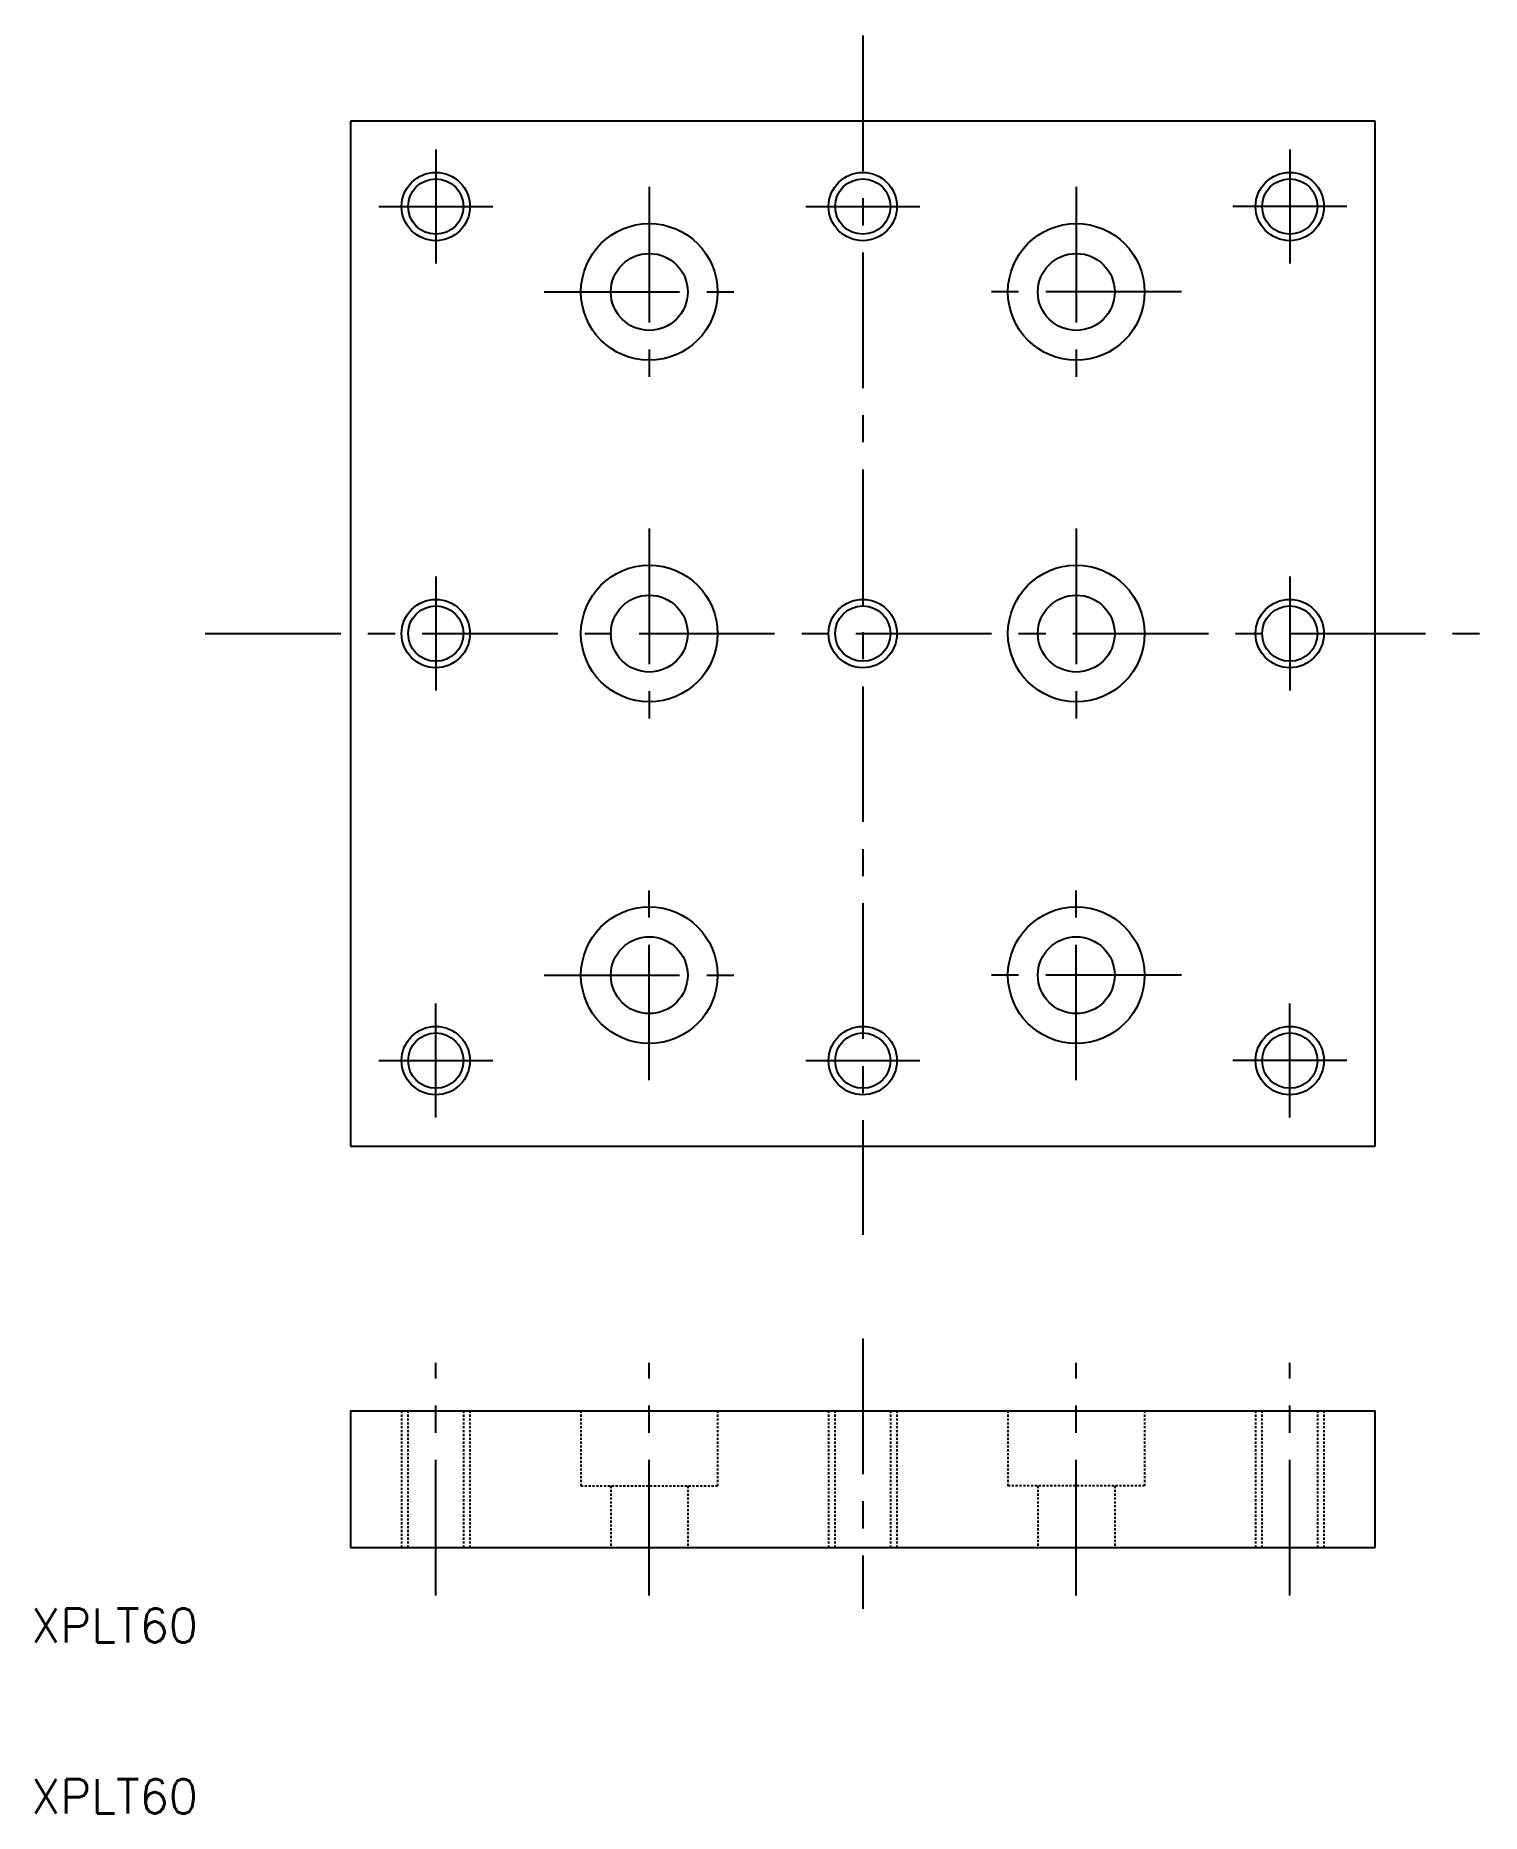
# Model space of a CAD drawing. Extents: x 10 to 95, y 10 to 114.
import ezdxf

# ---------------------------------------------------------------- set-up
doc = ezdxf.new("R2010")
doc.units = 0
doc.header["$LTSCALE"] = 0.25
doc.linetypes.add('CENTER', pattern=[50.8, 31.75, -6.35, 6.35, -6.35])
doc.linetypes.add('DASHED', pattern=[0.75, 0.5, -0.25])
doc.layers.get('0').update_dxf_attribs({"linetype": 'CONTINUOUS'})
doc.layers.add('CENTER', color=1, linetype='CENTER')
doc.styles.get("Standard").update_dxf_attribs({"font": 'txt.shx', "bigfont": 'extfont.shx'})

msp = doc.modelspace()

# ---------------------------------------------------------------- linework, layer by layer
for p, q in [((88.69, 109.07), (28.69, 109.07)), ((28.69, 109.07), (28.69, 49.07)), ((88.69, 49.07), (88.69, 109.07)), ((28.69, 49.07), (88.69, 49.07)), ((28.69, 33.57), (28.69, 25.57)), ((28.69, 33.57), (88.69, 33.57)), ((88.69, 25.57), (88.69, 33.57)), ((28.69, 25.57), (88.69, 25.57))]:
    msp.add_line(p, q)
at = {"color": 3, "linetype": 'DASHED'}
for p, q in [((31.69, 33.57), (31.69, 25.57)), ((32.06, 33.57), (32.06, 25.57)), ((35.31, 33.57), (35.31, 25.57)), ((35.69, 33.57), (35.69, 25.57)), ((42.19, 33.57), (42.19, 29.17)), ((50.19, 33.57), (50.19, 29.17)), ((56.69, 33.57), (56.69, 25.57)), ((57.06, 33.57), (57.06, 25.57)), ((60.31, 33.57), (60.31, 25.57)), ((60.69, 33.57), (60.69, 25.57)), ((67.19, 33.57), (67.19, 29.17)), ((75.19, 33.57), (75.19, 29.17)), ((81.69, 33.57), (81.69, 25.57)), ((82.06, 33.57), (82.06, 25.57)), ((85.31, 33.57), (85.31, 25.57)), ((85.69, 33.57), (85.69, 25.57)), ((42.19, 29.17), (50.19, 29.17)), ((43.94, 29.17), (43.94, 25.57)), ((48.44, 29.17), (48.44, 25.57)), ((75.19, 29.17), (67.19, 29.17)), ((68.94, 29.17), (68.94, 25.57)), ((73.44, 29.17), (73.44, 25.57))]:
    msp.add_line(p, q, dxfattribs=at)
at = {"color": 3}
for centre in [(33.69, 104.07), (58.69, 104.07), (83.69, 104.07), (33.69, 79.07), (58.69, 79.07), (83.69, 79.07), (33.69, 54.07), (58.69, 54.07), (83.69, 54.07)]:
    msp.add_circle(centre, 2, dxfattribs=at)
for centre, radius in [((33.69, 104.07), 1.62), ((58.69, 104.07), 1.62), ((83.69, 104.07), 1.62), ((46.19, 99.07), 4), ((71.19, 99.07), 4), ((46.19, 99.07), 2.25), ((71.19, 99.07), 2.25), ((46.19, 79.07), 4), ((71.19, 79.07), 4), ((46.19, 79.07), 2.25), ((71.19, 79.07), 2.25), ((33.69, 79.07), 1.62), ((58.69, 79.07), 1.62), ((83.69, 79.07), 1.62), ((46.19, 59.07), 4), ((71.19, 59.07), 4), ((46.19, 59.07), 2.25), ((71.19, 59.07), 2.25), ((33.69, 54.07), 1.62), ((58.69, 54.07), 1.62), ((83.69, 54.07), 1.62)]:
    msp.add_circle(centre, radius)
at = {"layer": 'CENTER', "color": 1, "linetype": 'CENTER'}
for p, q in [((58.69, 114.08), (58.69, 43.88)), ((33.69, 107.41), (33.69, 100.74)), ((83.69, 107.41), (83.69, 100.74)), ((46.19, 105.22), (46.19, 92.92)), ((71.19, 105.22), (71.19, 92.92)), ((30.35, 104.07), (37.02, 104.07)), ((55.35, 104.07), (62.02, 104.07)), ((87.02, 104.07), (80.35, 104.07)), ((40.03, 99.07), (52.34, 99.07)), ((77.34, 99.07), (65.03, 99.07)), ((46.19, 85.22), (46.19, 72.92)), ((71.19, 85.22), (71.19, 72.92)), ((33.69, 82.41), (33.69, 75.74)), ((83.69, 82.41), (83.69, 75.74)), ((20.19, 79.07), (94.91, 79.07)), ((46.19, 52.92), (46.19, 65.22)), ((71.19, 52.92), (71.19, 65.22)), ((40.03, 59.07), (52.34, 59.07)), ((77.34, 59.07), (65.03, 59.07)), ((33.69, 50.74), (33.69, 57.41)), ((83.69, 50.74), (83.69, 57.41)), ((30.35, 54.07), (37.02, 54.07)), ((55.35, 54.07), (62.02, 54.07)), ((87.02, 54.07), (80.35, 54.07)), ((58.69, 37.8), (58.69, 21.97)), ((33.69, 22.76), (33.69, 36.38)), ((46.19, 22.76), (46.19, 36.38)), ((71.19, 22.76), (71.19, 36.38)), ((83.69, 22.76), (83.69, 36.38))]:
    msp.add_line(p, q, dxfattribs=at)

# ---------------------------------------------------------------- texts
for p in [(10, 20), (10, 10)]:
    msp.add_text('XPLT60', height=2).set_placement(p)

doc.saveas('drawing.dxf')
